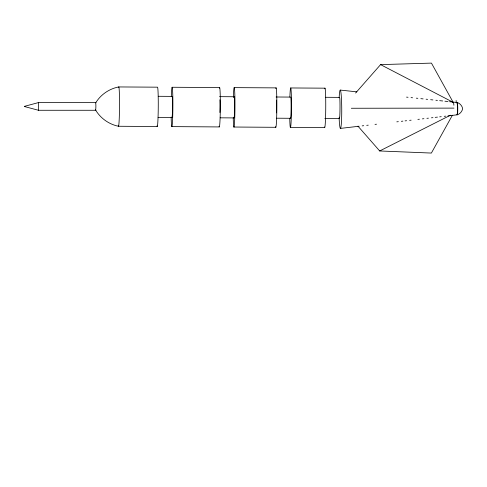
<?xml version="1.0" encoding="UTF-8"?>
<svg xmlns="http://www.w3.org/2000/svg" width="487" height="487" viewBox="0 0 487 487"><rect width="100%" height="100%" fill="white"/><g stroke="black" fill="none" stroke-linecap="round" stroke-linejoin="round"><path stroke-width="0.73" d="M95.677 102.891C100.639 94.63 109.277 88.725 118.743 86.942L157.502 87.173A19.675 0.889 -89.6 0 1 158.238 109.417A19.675 0.889 -89.6 0 1 157.027 125.847M157.252 126.517L118.493 126.261C109.082 124.368 100.602 118.384 95.671 110.141C95.939 107.712 95.951 105.204 95.72 102.769M452.423 115.188L431.379 153.064L379.696 150.964L357.957 126.157M355.595 93.041L380.584 64.619L431.445 63.109L453.166 102.331L380.584 64.619M379.696 150.964L450.463 115.218M24.411 106.355L38.461 102.587L95.927 102.587M340.389 128.41L359.199 126.218M362.212 125.871L363.716 125.695M366.723 125.348L368.233 125.171M375.002 124.38L376.506 124.209M396.826 121.841L398.329 121.665M401.337 121.318L402.846 121.141M405.099 120.879L406.608 120.703M409.616 120.356L411.119 120.179M417.895 119.388L419.398 119.218M422.406 118.865L423.915 118.688M426.922 118.341L428.426 118.164M431.439 117.811L432.943 117.641M435.201 117.373L437.46 117.111M439.712 116.85L441.222 116.673M444.229 116.326L445.733 116.15M447.991 115.888L457.019 114.835M453.994 108.114L351.322 108.26M24.411 106.513L38.461 110.275L95.927 110.275M172.118 87.258L219.564 87.544M234.18 87.63L276.074 87.879M290.69 87.964L324.969 88.171M158.232 96.292L172.118 96.377M219.564 96.657L234.18 96.749M276.074 96.998L290.69 97.083A10.604 0.481 -89.6 0 1 291.092 109.076A10.604 0.481 -89.6 0 1 290.435 117.927M325.7 97.29L339.585 97.376M158.098 117.404L171.984 117.501M220.161 117.824L234.046 117.915M276.671 118.201L290.556 118.292M324.835 118.518L339.451 118.615M171.868 126.614L219.314 126.93M233.93 127.028L275.825 127.308M290.441 127.405L324.719 127.637M340.285 90.083L356.849 91.848M406.542 97.126L408.045 97.29M411.058 97.607L412.568 97.771M416.33 98.167L417.834 98.331M420.847 98.648L423.106 98.891M426.119 99.208L427.623 99.372M430.636 99.689L432.894 99.932M435.908 100.249L437.411 100.407M439.67 100.651L442.683 100.967M444.941 101.211L447.955 101.533M449.458 101.692L456.989 102.489A6.173 0.45 89.7 0 1 457.457 109.66A6.173 0.45 89.7 0 1 456.903 114.579M457.293 102.507C459.996 103.427 462.12 105.825 462.65 108.638C462.151 111.468 460.02 113.867 457.323 114.816A6.161 0.45 89.7 0 0 457.737 107.25A6.161 0.45 89.7 0 0 457.068 103.238M95.671 110.141L95.592 109.648M456.142 100.511L456.216 102.629M38.461 102.587L38.461 110.275M453.58 103.116A5.777 0.828 -90 0 1 453.884 105.229M452.959 102.526A5.777 0.828 -90 0 1 453.385 102.538M339.159 97.777A19.17 1.4 89.7 0 1 341.259 95.714A19.17 1.4 89.7 0 1 341.247 124.648A19.17 1.4 89.7 0 1 339.147 118.317M118.511 87.611A19.657 0.889 -89.6 0 1 119.51 106.604A19.657 0.889 -89.6 0 1 118.268 125.585M339.457 97.735A10.623 0.481 -89.6 0 1 339.987 109.386A10.623 0.481 -89.6 0 1 339.22 117.19M324.732 88.841A19.736 0.895 -89.6 0 1 325.736 107.907A19.736 0.895 -89.6 0 1 324.494 126.961M289.881 97.09A19.723 0.889 -89.6 0 1 291.244 92.767A19.723 0.889 -89.6 0 1 291.056 122.614A19.723 0.889 -89.6 0 1 289.747 118.274M276.397 100.103A10.598 0.481 -89.6 0 1 276.391 112.899M275.843 88.549A19.717 0.889 -89.6 0 1 276.841 107.597A19.717 0.889 -89.6 0 1 275.599 126.638M233.346 97.473A19.699 0.889 -89.6 0 1 234.716 92.061A19.699 0.889 -89.6 0 1 234.557 122.054A19.699 0.889 -89.6 0 1 233.236 117.903M234.052 97.108A10.586 0.481 -89.6 0 1 234.594 107.335A10.586 0.481 -89.6 0 1 233.924 117.55M219.881 99.762A10.58 0.481 -89.6 0 1 219.881 112.527M219.327 88.214A19.693 0.889 -89.6 0 1 220.331 107.243A19.693 0.889 -89.6 0 1 219.089 126.261M171.308 96.365A19.681 0.889 -89.6 0 1 172.666 92.049A19.681 0.889 -89.6 0 1 172.477 121.829A19.681 0.889 -89.6 0 1 171.174 117.501M171.99 96.736A10.562 0.475 -89.6 0 1 172.526 106.939A10.562 0.475 -89.6 0 1 171.862 117.136"/></g></svg>
